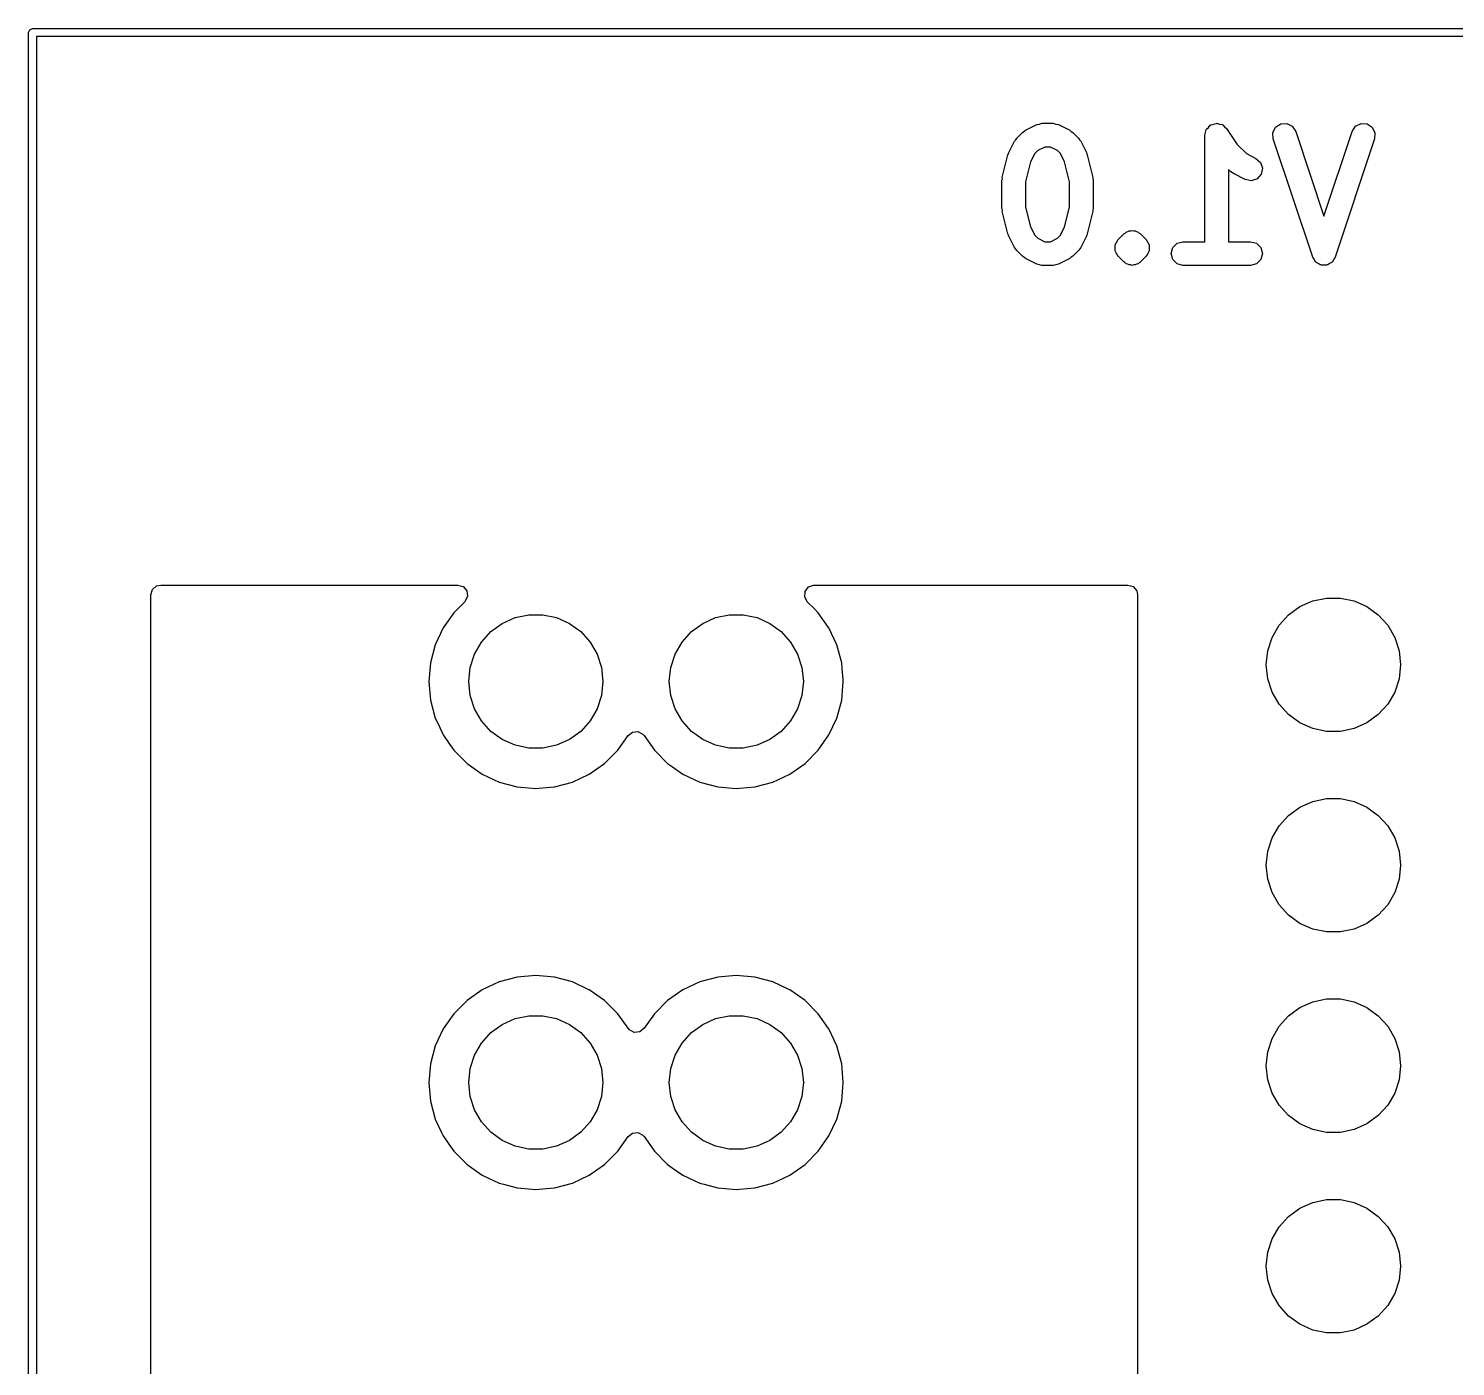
# Model space of a CAD drawing. Extents: x 90 to 175, y -109.5 to -35.9.
# Drawn here: x 89.95 to 108.03, y -52.9 to -35.95 of the extents above; entities that cross this region are included whole.
import ezdxf

# ---------------------------------------------------------------- set-up
doc = ezdxf.new("R2010")
doc.units = 0
doc.layers.add('BLACK', color=7, linetype='CONTINUOUS')

msp = doc.modelspace()

# ---------------------------------------------------------------- linework, layer by layer
at = {"layer": 'BLACK', "linetype": 'CONTINUOUS'}
for p, q in [((89.95, -36), (89.964645, -35.964645)), ((89.964645, -35.964645), (90, -35.95)), ((90, -35.95), (175, -35.95)), ((89.95, -100), (89.95, -36)), ((90.05, -36.05), (90.05, -99.95)), ((174.95, -36.05), (90.05, -36.05)), ((102.578407, -37.238093), (102.721263, -37.166664)), ((102.721263, -37.166664), (102.755045, -37.15975)), ((102.755045, -37.15975), (102.788346, -37.150828)), ((102.788346, -37.150828), (102.931203, -37.150828)), ((102.931203, -37.150828), (102.964504, -37.159751)), ((102.964504, -37.159751), (102.998285, -37.166664)), ((102.998285, -37.166664), (103.141143, -37.238093)), ((104.861473, -37.267831), (104.868171, -37.234344)), ((104.868171, -37.234344), (104.871444, -37.230619)), ((104.871444, -37.230619), (104.872728, -37.225828)), ((104.872728, -37.225828), (104.896881, -37.201674)), ((104.896881, -37.201674), (104.919427, -37.17602)), ((104.919427, -37.17602), (104.924125, -37.17443)), ((104.924125, -37.17443), (104.927632, -37.170924)), ((104.927632, -37.170924), (104.960622, -37.162084)), ((104.960622, -37.162084), (104.992978, -37.151139)), ((104.992978, -37.151139), (104.997841, -37.152111)), ((104.997841, -37.152111), (105.002632, -37.150828)), ((105.002632, -37.150828), (105.035628, -37.159669)), ((105.035628, -37.159669), (105.069116, -37.166367)), ((105.069116, -37.166367), (105.07284, -37.16964)), ((105.07284, -37.16964), (105.077632, -37.170924)), ((105.077632, -37.170924), (105.101785, -37.195077)), ((105.101785, -37.195077), (105.12744, -37.217623)), ((105.12744, -37.217623), (105.262059, -37.419552)), ((105.712819, -37.270756), (105.747544, -37.201307)), ((105.747544, -37.201307), (105.81234, -37.158526)), ((105.81234, -37.158526), (105.889846, -37.153873)), ((105.889846, -37.153873), (105.959295, -37.188598)), ((105.959295, -37.188598), (106.002076, -37.253394)), ((106.717472, -37.253394), (106.760253, -37.188597)), ((106.760253, -37.188597), (106.829702, -37.153873)), ((106.829702, -37.153873), (106.907208, -37.158525)), ((106.907208, -37.158525), (106.972005, -37.201307)), ((106.972005, -37.201307), (107.006729, -37.270756)), ((102.368468, -37.51946), (102.439897, -37.376603)), ((102.439897, -37.376603), (102.455919, -37.358534)), ((102.455919, -37.358534), (102.467995, -37.337619)), ((102.467995, -37.337619), (102.539423, -37.266191)), ((102.539423, -37.266191), (102.560338, -37.254115)), ((102.560338, -37.254115), (102.578407, -37.238093)), ((103.141143, -37.238093), (103.159212, -37.254116)), ((103.159212, -37.254116), (103.180127, -37.266191)), ((103.180127, -37.266191), (103.251555, -37.337619)), ((103.251555, -37.337619), (103.26363, -37.358534)), ((103.26363, -37.358534), (103.279653, -37.376603)), ((103.279653, -37.376603), (103.351082, -37.519459)), ((104.852632, -37.300828), (104.861473, -37.267831)), ((104.852632, -38.650828), (104.852632, -37.300828)), ((105.717472, -37.348262), (105.712819, -37.270756)), ((106.217472, -38.848262), (105.717472, -37.348262)), ((106.002076, -37.253394), (106.359774, -38.326486)), ((106.359774, -38.326486), (106.717472, -37.253394)), ((107.002077, -37.348262), (106.502076, -38.848262)), ((107.006729, -37.270756), (107.002077, -37.348262)), ((102.285682, -37.835877), (102.357111, -37.550162)), ((102.357111, -37.550162), (102.365147, -37.535684)), ((102.365147, -37.535684), (102.368468, -37.51946)), ((102.697339, -37.532538), (102.644159, -37.638897)), ((102.734343, -37.495534), (102.697339, -37.532538)), ((102.823756, -37.450828), (102.734343, -37.495534)), ((102.895793, -37.450828), (102.823756, -37.450828)), ((102.985207, -37.495535), (102.895793, -37.450828)), ((103.022211, -37.532539), (102.985207, -37.495535)), ((103.07539, -37.638898), (103.022211, -37.532539)), ((103.351082, -37.519459), (103.354402, -37.535685)), ((103.354402, -37.535685), (103.362439, -37.550162)), ((103.362439, -37.550162), (103.433867, -37.835877)), ((105.262059, -37.419552), (105.3772, -37.534693)), ((105.3772, -37.534693), (105.498285, -37.595236)), ((105.498285, -37.595236), (105.55638, -37.646752)), ((102.644159, -37.638897), (102.581203, -37.890721)), ((103.138346, -37.89072), (103.07539, -37.638898)), ((105.18228, -37.764037), (105.152632, -37.734389)), ((105.152632, -37.734389), (105.152632, -38.650828)), ((105.203195, -37.776112), (105.18228, -37.764037)), ((105.221264, -37.792135), (105.203195, -37.776112)), ((105.55638, -37.646752), (105.580934, -37.720413)), ((105.580934, -37.720413), (105.565367, -37.796482)), ((102.281203, -37.872257), (102.285993, -37.85438)), ((102.281203, -38.2294), (102.281203, -37.872257)), ((102.285993, -37.85438), (102.285682, -37.835877)), ((102.581203, -37.890721), (102.581203, -38.210934)), ((103.138346, -38.210936), (103.138346, -37.89072)), ((103.433867, -37.835877), (103.433555, -37.854379)), ((103.433555, -37.854379), (103.438346, -37.872257)), ((103.438346, -37.872257), (103.438346, -38.2294)), ((105.36412, -37.863564), (105.221264, -37.792135)), ((105.44019, -37.879131), (105.36412, -37.863564)), ((105.513851, -37.854577), (105.44019, -37.879131)), ((105.565367, -37.796482), (105.513851, -37.854577)), ((102.285993, -38.247276), (102.281203, -38.2294)), ((102.285682, -38.265781), (102.285993, -38.247276)), ((102.357111, -38.551494), (102.285682, -38.265781)), ((102.581203, -38.210934), (102.644159, -38.462758)), ((103.07539, -38.462757), (103.138346, -38.210936)), ((103.433867, -38.26578), (103.362439, -38.551494)), ((103.438346, -38.2294), (103.433555, -38.247277)), ((103.433555, -38.247277), (103.433867, -38.26578)), ((102.644159, -38.462758), (102.697339, -38.569118)), ((103.02221, -38.569117), (103.07539, -38.462757)), ((102.365147, -38.565971), (102.357111, -38.551494)), ((102.368468, -38.582196), (102.365147, -38.565971)), ((102.439897, -38.725053), (102.368468, -38.582196)), ((102.697339, -38.569118), (102.734343, -38.606122)), ((102.734343, -38.606122), (102.823756, -38.650828)), ((102.823756, -38.650828), (102.895794, -38.650828)), ((102.895794, -38.650828), (102.985207, -38.606121)), ((102.985207, -38.606121), (103.02221, -38.569117)), ((103.351082, -38.582197), (103.279653, -38.725053)), ((103.354402, -38.56597), (103.351082, -38.582197)), ((103.362439, -38.551494), (103.354402, -38.56597)), ((103.714886, -38.690577), (103.753709, -38.623334)), ((103.753709, -38.623334), (103.825138, -38.551905)), ((103.825138, -38.551905), (103.825138, -38.551904)), ((103.825138, -38.551904), (103.825139, -38.551904)), ((103.825139, -38.551904), (103.84224, -38.54203)), ((103.84224, -38.54203), (103.856204, -38.528067)), ((103.856204, -38.528067), (103.875278, -38.522955)), ((103.875278, -38.522955), (103.892381, -38.513082)), ((103.892381, -38.513082), (103.912129, -38.513082)), ((103.912129, -38.513082), (103.931204, -38.507971)), ((103.931204, -38.507971), (103.950279, -38.513082)), ((103.950279, -38.513082), (103.970027, -38.513082)), ((103.970027, -38.513082), (103.970028, -38.513082)), ((103.970028, -38.513082), (103.98713, -38.522956)), ((103.98713, -38.522956), (104.006204, -38.528067)), ((104.006204, -38.528067), (104.020168, -38.542031)), ((104.020168, -38.542031), (104.03727, -38.551905)), ((104.03727, -38.551905), (104.037271, -38.551906)), ((104.037271, -38.551906), (104.108698, -38.623334)), ((104.108698, -38.623334), (104.147521, -38.690577)), ((104.444156, -38.725828), (104.49906, -38.670924)), ((104.49906, -38.670924), (104.57406, -38.650828)), ((104.57406, -38.650828), (104.852632, -38.650828)), ((105.152632, -38.650828), (105.431203, -38.650828)), ((105.431203, -38.650828), (105.506203, -38.670924)), ((105.506203, -38.670924), (105.561107, -38.725828)), ((102.455919, -38.743121), (102.439897, -38.725053)), ((102.467994, -38.764036), (102.455919, -38.743121)), ((102.539422, -38.835465), (102.467994, -38.764036)), ((102.560337, -38.84754), (102.539422, -38.835465)), ((102.578407, -38.863564), (102.560337, -38.84754)), ((103.159212, -38.84754), (103.141143, -38.863564)), ((103.180128, -38.835465), (103.159212, -38.84754)), ((103.251556, -38.764036), (103.180128, -38.835465)), ((103.26363, -38.743121), (103.251556, -38.764036)), ((103.279653, -38.725053), (103.26363, -38.743121)), ((103.714886, -38.690578), (103.714886, -38.690577)), ((103.714886, -38.768224), (103.714886, -38.690578)), ((103.733711, -38.800828), (103.714886, -38.768224)), ((103.753708, -38.835465), (103.733711, -38.800828)), ((103.75371, -38.835467), (103.753708, -38.835465)), ((103.825139, -38.906895), (103.75371, -38.835467)), ((104.108698, -38.835466), (104.03727, -38.906894)), ((104.128696, -38.800828), (104.108698, -38.835466)), ((104.147521, -38.768224), (104.128696, -38.800828)), ((104.147521, -38.690577), (104.147521, -38.690578)), ((104.147521, -38.690578), (104.147521, -38.768224)), ((104.42406, -38.800828), (104.444156, -38.725828)), ((104.444156, -38.875828), (104.42406, -38.800828)), ((105.561107, -38.725828), (105.581203, -38.800828)), ((105.581203, -38.800828), (105.561107, -38.875828)), ((106.23407, -38.873402), (106.217472, -38.848262)), ((106.502076, -38.848262), (106.48548, -38.873397)), ((102.721265, -38.934992), (102.578407, -38.863564)), ((102.75504, -38.941903), (102.721265, -38.934992)), ((102.788346, -38.950828), (102.75504, -38.941903)), ((102.931203, -38.950828), (102.788346, -38.950828)), ((102.964508, -38.941903), (102.931203, -38.950828)), ((102.998284, -38.934992), (102.964508, -38.941903)), ((103.141143, -38.863564), (102.998284, -38.934992)), ((103.835814, -38.913058), (103.825139, -38.906895)), ((103.842239, -38.916767), (103.835814, -38.913058)), ((103.856204, -38.930732), (103.842239, -38.916767)), ((103.875278, -38.935843), (103.856204, -38.930732)), ((103.892381, -38.945717), (103.875278, -38.935843)), ((103.892382, -38.945717), (103.892381, -38.945717)), ((103.912129, -38.945717), (103.892382, -38.945717)), ((103.931204, -38.950828), (103.912129, -38.945717)), ((103.950279, -38.945717), (103.931204, -38.950828)), ((103.970028, -38.945717), (103.950279, -38.945717)), ((103.98713, -38.935842), (103.970028, -38.945717)), ((104.006204, -38.930732), (103.98713, -38.935842)), ((104.020168, -38.916767), (104.006204, -38.930732)), ((104.026592, -38.913059), (104.020168, -38.916767)), ((104.03727, -38.906894), (104.026592, -38.913059)), ((104.49906, -38.930732), (104.444156, -38.875828)), ((104.57406, -38.950828), (104.49906, -38.930732)), ((105.002632, -38.950828), (104.57406, -38.950828)), ((105.431203, -38.950828), (105.002632, -38.950828)), ((105.506203, -38.930732), (105.431203, -38.950828)), ((105.561107, -38.875828), (105.506203, -38.930732)), ((106.247544, -38.900349), (106.23407, -38.873402)), ((106.255197, -38.905402), (106.247544, -38.900349)), ((106.260253, -38.913059), (106.255197, -38.905402)), ((106.287204, -38.926534), (106.260253, -38.913059)), ((106.31234, -38.94313), (106.287204, -38.926534)), ((106.321495, -38.943679), (106.31234, -38.94313)), ((106.329702, -38.947783), (106.321495, -38.943679)), ((106.359777, -38.945977), (106.329702, -38.947783)), ((106.389846, -38.947783), (106.359777, -38.945977)), ((106.39805, -38.94368), (106.389846, -38.947783)), ((106.407208, -38.943131), (106.39805, -38.94368)), ((106.432352, -38.926529), (106.407208, -38.943131)), ((106.459295, -38.913058), (106.432352, -38.926529)), ((106.464348, -38.905404), (106.459295, -38.913058)), ((106.472005, -38.900349), (106.464348, -38.905404)), ((106.48548, -38.873397), (106.472005, -38.900349)), ((91.519685, -43.056961), (91.572489, -43.011206)), ((91.572489, -43.011206), (91.624, -43)), ((91.624, -43), (95.388741, -43)), ((95.388741, -43), (95.45578, -43.019685)), ((95.45578, -43.019685), (95.501535, -43.072489)), ((99.828947, -43.024733), (99.894412, -43.000316)), ((99.894412, -43.000316), (99.903258, -43)), ((99.903258, -43), (103.876, -43)), ((103.876, -43), (103.943039, -43.019685)), ((103.943039, -43.019685), (103.988794, -43.072489)), ((91.5, -43.124), (91.519685, -43.056961)), ((91.5, -49.302), (91.5, -43.124)), ((95.511479, -43.141647), (95.482454, -43.205203)), ((95.501535, -43.072489), (95.511479, -43.141647)), ((99.782092, -43.150359), (99.787076, -43.080667)), ((99.815575, -43.211679), (99.782092, -43.150359)), ((99.787076, -43.080667), (99.828947, -43.024733)), ((103.988794, -43.072489), (104, -43.124)), ((104, -43.124), (104, -92)), ((106.055, -43.273878), (106.217336, -43.201602)), ((106.217336, -43.201602), (106.391151, -43.164656)), ((106.391151, -43.164656), (106.568849, -43.164656)), ((106.568849, -43.164656), (106.742664, -43.201602)), ((106.742664, -43.201602), (106.905, -43.273878)), ((95.337505, -43.350597), (95.201965, -43.544169)), ((95.476422, -43.211681), (95.337505, -43.350597)), ((95.482454, -43.205203), (95.476422, -43.211681)), ((96.113336, -43.413602), (96.287151, -43.376656)), ((96.287151, -43.376656), (96.464849, -43.376656)), ((96.464849, -43.376656), (96.638664, -43.413602)), ((98.653336, -43.413602), (98.827151, -43.376656)), ((98.827151, -43.376656), (99.004849, -43.376656)), ((99.004849, -43.376656), (99.178664, -43.413602)), ((99.903396, -43.2995), (99.815575, -43.211679)), ((99.954496, -43.3506), (99.903396, -43.2995)), ((100.084424, -43.536158), (99.954496, -43.3506)), ((105.792336, -43.510383), (105.911239, -43.378327)), ((105.911239, -43.378327), (106.055, -43.273878)), ((106.905, -43.273878), (107.048761, -43.378327)), ((107.048761, -43.378327), (107.167664, -43.510383)), ((95.201964, -43.544171), (95.102098, -43.758335)), ((95.201965, -43.544169), (95.201964, -43.544171)), ((95.807239, -43.590327), (95.951, -43.485878)), ((95.951, -43.485878), (96.113336, -43.413602)), ((96.638664, -43.413602), (96.801, -43.485878)), ((96.801, -43.485878), (96.944761, -43.590327)), ((98.347239, -43.590327), (98.491, -43.485878)), ((98.491, -43.485878), (98.653336, -43.413602)), ((99.178664, -43.413602), (99.341, -43.485878)), ((99.341, -43.485878), (99.484761, -43.590327)), ((100.090035, -43.544171), (100.084424, -43.536158)), ((100.189903, -43.758337), (100.090035, -43.544171)), ((105.703486, -43.664274), (105.792336, -43.510383)), ((107.167664, -43.510383), (107.256514, -43.664274)), ((95.599486, -43.876274), (95.688336, -43.722383)), ((95.688336, -43.722383), (95.807239, -43.590327)), ((96.944761, -43.590327), (97.063664, -43.722383)), ((97.063664, -43.722383), (97.152514, -43.876274)), ((98.139486, -43.876274), (98.228336, -43.722383)), ((98.228336, -43.722383), (98.347239, -43.590327)), ((99.484761, -43.590327), (99.603664, -43.722383)), ((99.603664, -43.722383), (99.692514, -43.876274)), ((105.648575, -43.833275), (105.703486, -43.664274)), ((107.256514, -43.664274), (107.311425, -43.833275)), ((95.102094, -43.758344), (95.040938, -43.986586)), ((95.102098, -43.758335), (95.102094, -43.758344)), ((95.544575, -44.045275), (95.599486, -43.876274)), ((97.152514, -43.876274), (97.207425, -44.045275)), ((98.084575, -44.045275), (98.139486, -43.876274)), ((99.692514, -43.876274), (99.747425, -44.045275)), ((100.189904, -43.758343), (100.189903, -43.758337)), ((100.189905, -43.758344), (100.189904, -43.758343)), ((100.202727, -43.806197), (100.189905, -43.758344)), ((100.251063, -43.986592), (100.202727, -43.806197)), ((105.63, -44.01), (105.648575, -43.833275)), ((107.311425, -43.833275), (107.33, -44.01)), ((95.040936, -43.986596), (95.020341, -44.221999)), ((95.040938, -43.986586), (95.040936, -43.986596)), ((95.526, -44.222), (95.544575, -44.045275)), ((97.207425, -44.045275), (97.226, -44.222)), ((98.066, -44.222), (98.084575, -44.045275)), ((99.747425, -44.045275), (99.766, -44.222)), ((100.257636, -44.061717), (100.251063, -43.986592)), ((100.269464, -44.196917), (100.257636, -44.061717)), ((105.648575, -44.186725), (105.63, -44.01)), ((107.33, -44.01), (107.311425, -44.186725)), ((95.020341, -44.221999), (95.020341, -44.222)), ((95.020341, -44.222), (95.040936, -44.457403)), ((95.544575, -44.398725), (95.526, -44.222)), ((97.226, -44.222), (97.207425, -44.398725)), ((98.084575, -44.398725), (98.066, -44.222)), ((99.766, -44.222), (99.747425, -44.398725)), ((100.251063, -44.457408), (100.271659, -44.222)), ((100.271659, -44.222), (100.269464, -44.196917)), ((105.703486, -44.355726), (105.648575, -44.186725)), ((107.311425, -44.186725), (107.256514, -44.355726)), ((95.040936, -44.457403), (95.040938, -44.457413)), ((95.040938, -44.457413), (95.102094, -44.685655)), ((95.599486, -44.567726), (95.544575, -44.398725)), ((97.207425, -44.398725), (97.152514, -44.567726)), ((98.139486, -44.567726), (98.084575, -44.398725)), ((99.747425, -44.398725), (99.692514, -44.567726)), ((100.189903, -44.685663), (100.251063, -44.457408)), ((105.792336, -44.509617), (105.703486, -44.355726)), ((107.256514, -44.355726), (107.167664, -44.509617)), ((95.688336, -44.721617), (95.599486, -44.567726)), ((97.152514, -44.567726), (97.063664, -44.721617)), ((98.228336, -44.721617), (98.139486, -44.567726)), ((99.692514, -44.567726), (99.603664, -44.721617)), ((105.911239, -44.641673), (105.792336, -44.509617)), ((106.055, -44.746122), (105.911239, -44.641673)), ((107.048761, -44.641673), (106.905, -44.746122)), ((107.167664, -44.509617), (107.048761, -44.641673)), ((95.102094, -44.685655), (95.102096, -44.685659)), ((95.102096, -44.685659), (95.102097, -44.685663)), ((95.102097, -44.685663), (95.137065, -44.760652)), ((95.137065, -44.760652), (95.201965, -44.89983)), ((95.807239, -44.853673), (95.688336, -44.721617)), ((97.063664, -44.721617), (96.944761, -44.853673)), ((98.347239, -44.853673), (98.228336, -44.721617)), ((99.603664, -44.721617), (99.484761, -44.853673)), ((100.090035, -44.89983), (100.189903, -44.685663)), ((106.217336, -44.818398), (106.055, -44.746122)), ((106.391151, -44.855344), (106.217336, -44.818398)), ((106.742664, -44.818398), (106.568849, -44.855344)), ((106.905, -44.746122), (106.742664, -44.818398)), ((95.201965, -44.89983), (95.201967, -44.899834)), ((95.201967, -44.899834), (95.275956, -45.0055)), ((95.275956, -45.0055), (95.337505, -45.093401)), ((95.951, -44.958122), (95.807239, -44.853673)), ((96.113336, -45.030398), (95.951, -44.958122)), ((96.801, -44.958122), (96.638664, -45.030398)), ((96.944761, -44.853673), (96.801, -44.958122)), ((97.414495, -45.093401), (97.544425, -44.907842)), ((97.544425, -44.907842), (97.599002, -44.864217)), ((97.599002, -44.864217), (97.6685, -44.857023)), ((97.6685, -44.857023), (97.730855, -44.888546)), ((97.730855, -44.888546), (97.747575, -44.907842)), ((97.747575, -44.907842), (97.8775, -45.093395)), ((98.491, -44.958122), (98.347239, -44.853673)), ((98.653336, -45.030398), (98.491, -44.958122)), ((99.341, -44.958122), (99.178664, -45.030398)), ((99.484761, -44.853673), (99.341, -44.958122)), ((99.954495, -45.093401), (100.090035, -44.89983)), ((106.568849, -44.855344), (106.391151, -44.855344)), ((95.337505, -45.093401), (95.504599, -45.260495)), ((96.287151, -45.067344), (96.113336, -45.030398)), ((96.464849, -45.067344), (96.287151, -45.067344)), ((96.638664, -45.030398), (96.464849, -45.067344)), ((97.247401, -45.260495), (97.414495, -45.093401)), ((97.8775, -45.093395), (97.877505, -45.093401)), ((97.877505, -45.093401), (98.044599, -45.260495)), ((98.827151, -45.067344), (98.653336, -45.030398)), ((99.004849, -45.067344), (98.827151, -45.067344)), ((99.178664, -45.030398), (99.004849, -45.067344)), ((99.787401, -45.260495), (99.954495, -45.093401)), ((95.504599, -45.260495), (95.566439, -45.303796)), ((95.566439, -45.303796), (95.698165, -45.396032)), ((97.05383, -45.396035), (97.247401, -45.260495)), ((98.044599, -45.260495), (98.106439, -45.303796)), ((98.106439, -45.303796), (98.238165, -45.396032)), ((99.59383, -45.396035), (99.787401, -45.260495)), ((95.698165, -45.396032), (95.698167, -45.396033)), ((95.698167, -45.396033), (95.69817, -45.396035)), ((95.69817, -45.396035), (95.912337, -45.495903)), ((95.912337, -45.495903), (96.140592, -45.557063)), ((96.611408, -45.557063), (96.839663, -45.495903)), ((96.839663, -45.495903), (97.05383, -45.396035)), ((98.238165, -45.396032), (98.238167, -45.396033)), ((98.238167, -45.396033), (98.23817, -45.396035)), ((98.23817, -45.396035), (98.452337, -45.495903)), ((98.452337, -45.495903), (98.680592, -45.557063)), ((99.151408, -45.557063), (99.379663, -45.495903)), ((99.379663, -45.495903), (99.59383, -45.396035)), ((96.140592, -45.557063), (96.328918, -45.573539)), ((96.328918, -45.573539), (96.375999, -45.577659)), ((96.375999, -45.577659), (96.376, -45.577659)), ((96.376, -45.577659), (96.376001, -45.577659)), ((96.376001, -45.577659), (96.415234, -45.574226)), ((96.415234, -45.574226), (96.611408, -45.557063)), ((98.680592, -45.557063), (98.868918, -45.573539)), ((98.868918, -45.573539), (98.915999, -45.577659)), ((98.915999, -45.577659), (98.916, -45.577659)), ((98.916, -45.577659), (98.916001, -45.577659)), ((98.916001, -45.577659), (98.955234, -45.574226)), ((98.955234, -45.574226), (99.151408, -45.557063)), ((106.217336, -45.741602), (106.391151, -45.704656)), ((106.391151, -45.704656), (106.568849, -45.704656)), ((106.568849, -45.704656), (106.742664, -45.741602)), ((105.911239, -45.918327), (106.055, -45.813878)), ((106.055, -45.813878), (106.217336, -45.741602)), ((106.742664, -45.741602), (106.905, -45.813878)), ((106.905, -45.813878), (107.048761, -45.918327)), ((105.703486, -46.204274), (105.792336, -46.050383)), ((105.792336, -46.050383), (105.911239, -45.918327)), ((107.048761, -45.918327), (107.167664, -46.050383)), ((107.167664, -46.050383), (107.256514, -46.204274)), ((105.648575, -46.373275), (105.703486, -46.204274)), ((107.256514, -46.204274), (107.311425, -46.373275)), ((105.63, -46.55), (105.648575, -46.373275)), ((107.311425, -46.373275), (107.33, -46.55)), ((105.648575, -46.726725), (105.63, -46.55)), ((107.33, -46.55), (107.311425, -46.726725)), ((105.703486, -46.895726), (105.648575, -46.726725)), ((107.311425, -46.726725), (107.256514, -46.895726)), ((105.792336, -47.049617), (105.703486, -46.895726)), ((107.256514, -46.895726), (107.167664, -47.049617)), ((105.911239, -47.181673), (105.792336, -47.049617)), ((107.167664, -47.049617), (107.048761, -47.181673)), ((106.055, -47.286122), (105.911239, -47.181673)), ((106.217336, -47.358398), (106.055, -47.286122)), ((106.391151, -47.395344), (106.217336, -47.358398)), ((106.742664, -47.358398), (106.568849, -47.395344)), ((106.905, -47.286122), (106.742664, -47.358398)), ((107.048761, -47.181673), (106.905, -47.286122)), ((106.568849, -47.395344), (106.391151, -47.395344)), ((95.912335, -48.028098), (95.698171, -48.127964)), ((95.912344, -48.028094), (95.912335, -48.028098)), ((96.140586, -47.966938), (95.912344, -48.028094)), ((96.140596, -47.966936), (96.140586, -47.966938)), ((96.375999, -47.946341), (96.140596, -47.966936)), ((96.376001, -47.946341), (96.375999, -47.946341)), ((96.611403, -47.966936), (96.376001, -47.946341)), ((96.611413, -47.966938), (96.611403, -47.966936)), ((96.839655, -48.028094), (96.611413, -47.966938)), ((96.839659, -48.028096), (96.839655, -48.028094)), ((96.839663, -48.028097), (96.839659, -48.028096)), ((97.032501, -48.118019), (96.839663, -48.028097)), ((98.452335, -48.028098), (98.238171, -48.127964)), ((98.452344, -48.028094), (98.452335, -48.028098)), ((98.680586, -47.966938), (98.452344, -48.028094)), ((98.680596, -47.966936), (98.680586, -47.966938)), ((98.915999, -47.946341), (98.680596, -47.966936)), ((98.916001, -47.946341), (98.915999, -47.946341)), ((99.151403, -47.966936), (98.916001, -47.946341)), ((99.151413, -47.966938), (99.151403, -47.966936)), ((99.379655, -48.028094), (99.151413, -47.966938)), ((99.379659, -48.028096), (99.379655, -48.028094)), ((99.379663, -48.028097), (99.379659, -48.028096)), ((99.572501, -48.118019), (99.379663, -48.028097)), ((95.698169, -48.127965), (95.504597, -48.263505)), ((95.698171, -48.127964), (95.698169, -48.127965)), ((97.05383, -48.127965), (97.032501, -48.118019)), ((97.053834, -48.127967), (97.05383, -48.127965)), ((97.247395, -48.263501), (97.053834, -48.127967)), ((98.238169, -48.127965), (98.044597, -48.263505)), ((98.238171, -48.127964), (98.238169, -48.127965)), ((99.59383, -48.127965), (99.572501, -48.118019)), ((99.593834, -48.127967), (99.59383, -48.127965)), ((99.787395, -48.263501), (99.593834, -48.127967)), ((106.217336, -48.281602), (106.391151, -48.244656)), ((106.391151, -48.244656), (106.568849, -48.244656)), ((106.568849, -48.244656), (106.742664, -48.281602)), ((95.337505, -48.430597), (95.201965, -48.624169)), ((95.504597, -48.263505), (95.337505, -48.430597)), ((97.247402, -48.263506), (97.247395, -48.263501)), ((97.414494, -48.430597), (97.247402, -48.263506)), ((97.544425, -48.616158), (97.414494, -48.430597)), ((97.877505, -48.430597), (97.747575, -48.616158)), ((98.044597, -48.263505), (97.877505, -48.430597)), ((99.787402, -48.263506), (99.787395, -48.263501)), ((99.954494, -48.430597), (99.787402, -48.263506)), ((100.085728, -48.618019), (99.954494, -48.430597)), ((105.911239, -48.458327), (106.055, -48.353878)), ((106.055, -48.353878), (106.217336, -48.281602)), ((106.742664, -48.281602), (106.905, -48.353878)), ((106.905, -48.353878), (107.048761, -48.458327)), ((95.201964, -48.624171), (95.102098, -48.838335)), ((95.201965, -48.624169), (95.201964, -48.624171)), ((95.807239, -48.670327), (95.951, -48.565878)), ((95.951, -48.565878), (96.113336, -48.493602)), ((96.113336, -48.493602), (96.287151, -48.456656)), ((96.287151, -48.456656), (96.464849, -48.456656)), ((96.464849, -48.456656), (96.638664, -48.493602)), ((96.638664, -48.493602), (96.801, -48.565878)), ((96.801, -48.565878), (96.944761, -48.670327)), ((97.561145, -48.635454), (97.544425, -48.616158)), ((97.747575, -48.616158), (97.692998, -48.659783)), ((98.347239, -48.670327), (98.491, -48.565878)), ((98.491, -48.565878), (98.653336, -48.493602)), ((98.653336, -48.493602), (98.827151, -48.456656)), ((98.827151, -48.456656), (99.004849, -48.456656)), ((99.004849, -48.456656), (99.178664, -48.493602)), ((99.178664, -48.493602), (99.341, -48.565878)), ((99.341, -48.565878), (99.484761, -48.670327)), ((100.090035, -48.624171), (100.085728, -48.618019)), ((100.189903, -48.838337), (100.090035, -48.624171)), ((105.703486, -48.744274), (105.792336, -48.590383)), ((105.792336, -48.590383), (105.911239, -48.458327)), ((107.048761, -48.458327), (107.167664, -48.590383)), ((107.167664, -48.590383), (107.256514, -48.744274)), ((95.599486, -48.956274), (95.688336, -48.802383)), ((95.688336, -48.802383), (95.807239, -48.670327)), ((96.944761, -48.670327), (97.063664, -48.802383)), ((97.063664, -48.802383), (97.152514, -48.956274)), ((97.6235, -48.666977), (97.561145, -48.635454)), ((97.692998, -48.659783), (97.6235, -48.666977)), ((98.139486, -48.956274), (98.228336, -48.802383)), ((98.228336, -48.802383), (98.347239, -48.670327)), ((99.484761, -48.670327), (99.603664, -48.802383)), ((99.603664, -48.802383), (99.692514, -48.956274)), ((105.648575, -48.913275), (105.703486, -48.744274)), ((107.256514, -48.744274), (107.311425, -48.913275)), ((95.102094, -48.838344), (95.040938, -49.066586)), ((95.102098, -48.838335), (95.102094, -48.838344)), ((95.544575, -49.125275), (95.599486, -48.956274)), ((97.152514, -48.956274), (97.207425, -49.125275)), ((98.084575, -49.125275), (98.139486, -48.956274)), ((99.692514, -48.956274), (99.747425, -49.125275)), ((100.189904, -48.838343), (100.189903, -48.838337)), ((100.189905, -48.838344), (100.189904, -48.838343)), ((100.202425, -48.885071), (100.189905, -48.838344)), ((100.251063, -49.066592), (100.202425, -48.885071)), ((105.63, -49.09), (105.648575, -48.913275)), ((107.311425, -48.913275), (107.33, -49.09)), ((95.040936, -49.066596), (95.020341, -49.301999)), ((95.040938, -49.066586), (95.040936, -49.066596)), ((95.526, -49.302), (95.544575, -49.125275)), ((97.207425, -49.125275), (97.226, -49.302)), ((98.066, -49.302), (98.084575, -49.125275)), ((99.747425, -49.125275), (99.766, -49.302)), ((100.271659, -49.302), (100.251063, -49.066592)), ((105.648575, -49.266725), (105.63, -49.09)), ((107.33, -49.09), (107.311425, -49.266725)), ((91.5, -60.550001), (91.5, -49.302)), ((95.020341, -49.301999), (95.020341, -49.302)), ((95.020341, -49.302), (95.040936, -49.537403)), ((95.544575, -49.478725), (95.526, -49.302)), ((97.226, -49.302), (97.207425, -49.478725)), ((98.084575, -49.478725), (98.066, -49.302)), ((99.766, -49.302), (99.747425, -49.478725)), ((100.251063, -49.537408), (100.271659, -49.302)), ((105.703486, -49.435726), (105.648575, -49.266725)), ((107.311425, -49.266725), (107.256514, -49.435726)), ((95.599486, -49.647726), (95.544575, -49.478725)), ((97.207425, -49.478725), (97.152514, -49.647726)), ((98.139486, -49.647726), (98.084575, -49.478725)), ((99.747425, -49.478725), (99.692514, -49.647726)), ((105.792336, -49.589617), (105.703486, -49.435726)), ((107.256514, -49.435726), (107.167664, -49.589617)), ((95.040936, -49.537403), (95.040938, -49.537413)), ((95.040938, -49.537413), (95.102094, -49.765655)), ((95.688336, -49.801617), (95.599486, -49.647726)), ((97.152514, -49.647726), (97.063664, -49.801617)), ((98.228336, -49.801617), (98.139486, -49.647726)), ((99.692514, -49.647726), (99.603664, -49.801617)), ((100.189903, -49.765663), (100.251063, -49.537408)), ((105.911239, -49.721673), (105.792336, -49.589617)), ((107.167664, -49.589617), (107.048761, -49.721673)), ((95.102094, -49.765655), (95.102096, -49.765659)), ((95.102096, -49.765659), (95.102097, -49.765663)), ((95.102097, -49.765663), (95.181982, -49.936976)), ((95.807239, -49.933673), (95.688336, -49.801617)), ((97.063664, -49.801617), (96.944761, -49.933673)), ((98.347239, -49.933673), (98.228336, -49.801617)), ((99.603664, -49.801617), (99.484761, -49.933673)), ((100.090035, -49.97983), (100.189903, -49.765663)), ((106.055, -49.826122), (105.911239, -49.721673)), ((106.217336, -49.898398), (106.055, -49.826122)), ((106.905, -49.826122), (106.742664, -49.898398)), ((107.048761, -49.721673), (106.905, -49.826122)), ((95.181982, -49.936976), (95.201965, -49.97983)), ((95.201965, -49.97983), (95.201967, -49.979834)), ((95.201967, -49.979834), (95.27338, -50.081821)), ((95.951, -50.038122), (95.807239, -49.933673)), ((96.113336, -50.110398), (95.951, -50.038122)), ((96.801, -50.038122), (96.638664, -50.110398)), ((96.944761, -49.933673), (96.801, -50.038122)), ((97.414495, -50.173401), (97.544425, -49.987842)), ((97.544425, -49.987842), (97.599002, -49.944217)), ((97.599002, -49.944217), (97.6685, -49.937023)), ((97.6685, -49.937023), (97.730855, -49.968546)), ((97.730855, -49.968546), (97.747575, -49.987842)), ((97.747575, -49.987842), (97.8775, -50.173395)), ((98.491, -50.038122), (98.347239, -49.933673)), ((98.653336, -50.110398), (98.491, -50.038122)), ((99.341, -50.038122), (99.178664, -50.110398)), ((99.484761, -49.933673), (99.341, -50.038122)), ((99.954495, -50.173401), (100.090035, -49.97983)), ((106.391151, -49.935344), (106.217336, -49.898398)), ((106.568849, -49.935344), (106.391151, -49.935344)), ((106.742664, -49.898398), (106.568849, -49.935344)), ((95.27338, -50.081821), (95.337505, -50.173401)), ((95.337505, -50.173401), (95.504599, -50.340495)), ((96.287151, -50.147344), (96.113336, -50.110398)), ((96.464849, -50.147344), (96.287151, -50.147344)), ((96.638664, -50.110398), (96.464849, -50.147344)), ((97.247401, -50.340495), (97.414495, -50.173401)), ((97.8775, -50.173395), (97.877505, -50.173401)), ((97.877505, -50.173401), (98.044599, -50.340495)), ((98.827151, -50.147344), (98.653336, -50.110398)), ((99.004849, -50.147344), (98.827151, -50.147344)), ((99.178664, -50.110398), (99.004849, -50.147344)), ((99.787401, -50.340495), (99.954495, -50.173401)), ((95.504599, -50.340495), (95.563847, -50.381981)), ((95.563847, -50.381981), (95.698165, -50.476032)), ((97.05383, -50.476035), (97.247401, -50.340495)), ((98.044599, -50.340495), (98.103847, -50.381981)), ((98.103847, -50.381981), (98.238165, -50.476032)), ((99.59383, -50.476035), (99.787401, -50.340495)), ((95.698165, -50.476032), (95.698167, -50.476033)), ((95.698167, -50.476033), (95.69817, -50.476035)), ((95.69817, -50.476035), (95.912337, -50.575903)), ((95.912337, -50.575903), (95.912343, -50.575904)), ((95.912343, -50.575904), (95.912344, -50.575905)), ((95.912344, -50.575905), (95.967285, -50.590626)), ((95.967285, -50.590626), (96.140592, -50.637063)), ((96.611408, -50.637063), (96.839663, -50.575903)), ((96.839663, -50.575903), (97.05383, -50.476035)), ((98.238165, -50.476032), (98.238167, -50.476033)), ((98.238167, -50.476033), (98.23817, -50.476035)), ((98.23817, -50.476035), (98.452337, -50.575903)), ((98.452337, -50.575903), (98.452343, -50.575904)), ((98.452343, -50.575904), (98.452344, -50.575905)), ((98.452344, -50.575905), (98.507285, -50.590626)), ((98.507285, -50.590626), (98.680592, -50.637063)), ((99.151408, -50.637063), (99.379663, -50.575903)), ((99.379663, -50.575903), (99.59383, -50.476035)), ((96.140592, -50.637063), (96.328918, -50.653539)), ((96.328918, -50.653539), (96.375999, -50.657659)), ((96.375999, -50.657659), (96.376, -50.657659)), ((96.376, -50.657659), (96.376001, -50.657659)), ((96.376001, -50.657659), (96.415234, -50.654226)), ((96.415234, -50.654226), (96.611408, -50.637063)), ((98.680592, -50.637063), (98.868918, -50.653539)), ((98.868918, -50.653539), (98.915999, -50.657659)), ((98.915999, -50.657659), (98.916, -50.657659)), ((98.916, -50.657659), (98.916001, -50.657659)), ((98.916001, -50.657659), (98.955234, -50.654226)), ((98.955234, -50.654226), (99.151408, -50.637063)), ((106.217336, -50.821602), (106.391151, -50.784656)), ((106.391151, -50.784656), (106.568849, -50.784656)), ((106.568849, -50.784656), (106.742664, -50.821602)), ((105.911239, -50.998327), (106.055, -50.893878)), ((106.055, -50.893878), (106.217336, -50.821602)), ((106.742664, -50.821602), (106.905, -50.893878)), ((106.905, -50.893878), (107.048761, -50.998327)), ((105.703486, -51.284274), (105.792336, -51.130383)), ((105.792336, -51.130383), (105.911239, -50.998327)), ((107.048761, -50.998327), (107.167664, -51.130383)), ((107.167664, -51.130383), (107.256514, -51.284274)), ((105.648575, -51.453275), (105.703486, -51.284274)), ((107.256514, -51.284274), (107.311425, -51.453275)), ((105.63, -51.63), (105.648575, -51.453275)), ((107.311425, -51.453275), (107.33, -51.63)), ((105.648575, -51.806725), (105.63, -51.63)), ((107.33, -51.63), (107.311425, -51.806725)), ((105.703486, -51.975726), (105.648575, -51.806725)), ((107.311425, -51.806725), (107.256514, -51.975726)), ((105.792336, -52.129617), (105.703486, -51.975726)), ((107.256514, -51.975726), (107.167664, -52.129617)), ((105.911239, -52.261673), (105.792336, -52.129617)), ((107.167664, -52.129617), (107.048761, -52.261673)), ((106.055, -52.366122), (105.911239, -52.261673)), ((106.217336, -52.438398), (106.055, -52.366122)), ((106.905, -52.366122), (106.742664, -52.438398)), ((107.048761, -52.261673), (106.905, -52.366122)), ((106.391151, -52.475344), (106.217336, -52.438398)), ((106.568849, -52.475344), (106.391151, -52.475344)), ((106.742664, -52.438398), (106.568849, -52.475344))]:
    msp.add_line(p, q, dxfattribs=at)

doc.saveas('drawing.dxf')
